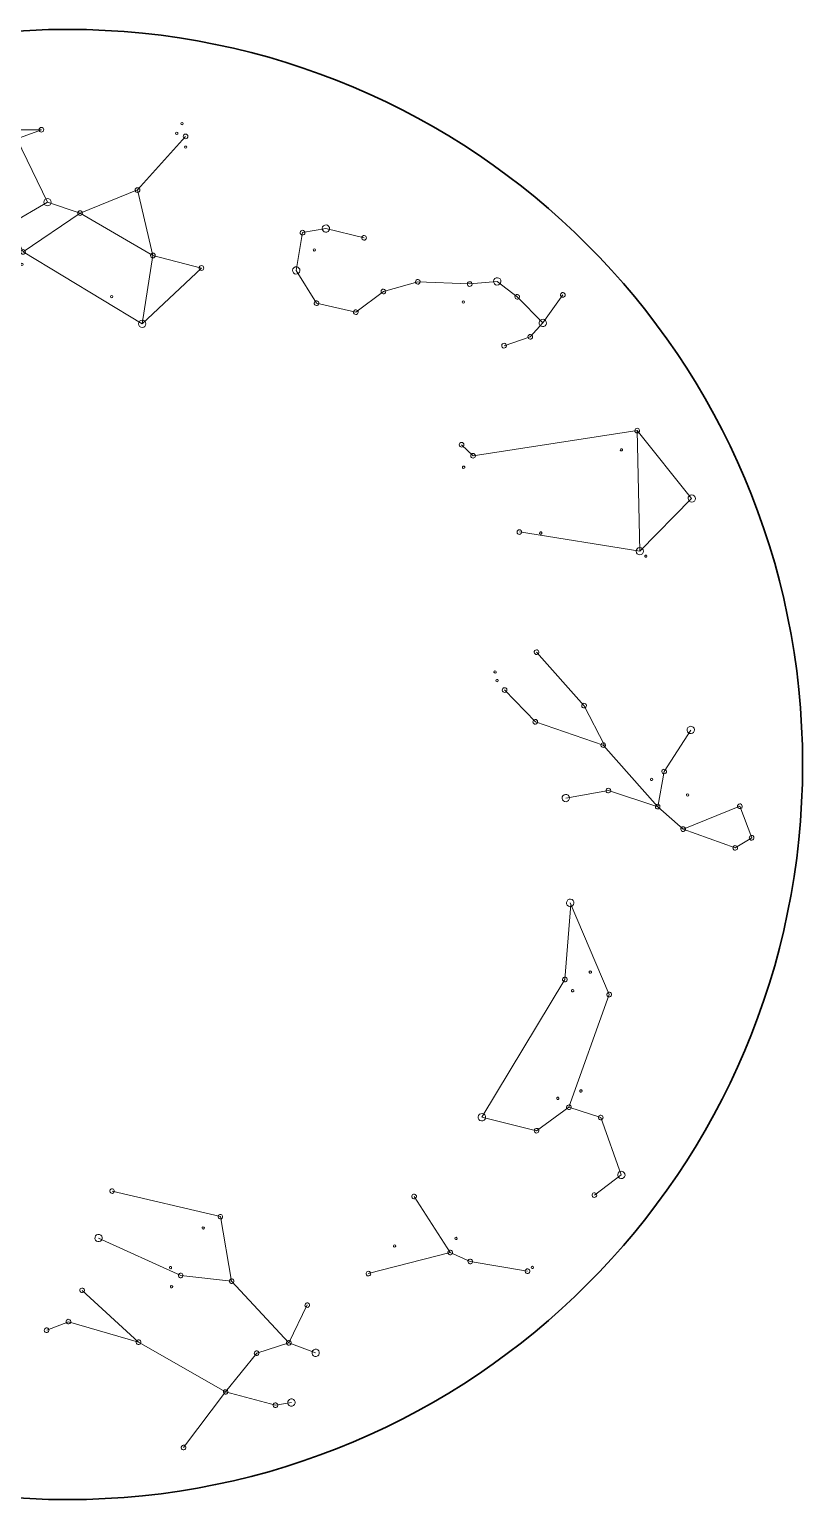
# Model space of a CAD drawing. Header units: inches. Extents: x 7.35 to 8.65, y -8.65 to -7.35.
# Drawn here: x 7.966 to 8.65, y -8.65 to -7.35 of the extents above; entities that cross this region are included whole.
import ezdxf

# ---------------------------------------------------------------- set-up
doc = ezdxf.new("R2010")
doc.units = ezdxf.units.IN
doc.header["$MEASUREMENT"] = 0
doc.layers.add('Layer 1', color=7, linetype='Continuous')

# ---------------------------------------------------------------- blocks, each defined once
blk = doc.blocks.new('block 4')
at = {"layer": 'Layer 1', "color": 3, "lineweight": 15, "true_color": 0x00ff00}
for points in [[(8.4398, -8.1901), (8.4451, -8.1237)], [(8.4445, -8.1223), (8.479, -8.2034)], [(8.3664, -8.3119), (8.4398, -8.1901)], [(8.479, -8.2034), (8.4434, -8.3031)], [(8.4434, -8.3031), (8.4148, -8.3238)], [(8.4715, -8.3121), (8.4434, -8.3031)], [(8.4148, -8.3238), (8.3664, -8.3119)], [(8.4897, -8.3629), (8.4715, -8.3121)], [(8.4659, -8.3807), (8.4897, -8.3629)]]:
    blk.add_lwpolyline(points, dxfattribs=at)
at = {"layer": 'Layer 1', "color": 1, "lineweight": 15, "true_color": 0xff0000}
for points in [[(8.4429, -8.1252), (8.4413, -8.1243), (8.4408, -8.1223), (8.4417, -8.1207), (8.4425, -8.1191), (8.4445, -8.1186), (8.4461, -8.1195), (8.4477, -8.1204), (8.4482, -8.1224), (8.4473, -8.1239), (8.4464, -8.1255), (8.4444, -8.1261), (8.4429, -8.1252)], [(8.4388, -8.1919), (8.4378, -8.1914), (8.4374, -8.1901), (8.438, -8.1891), (8.4385, -8.1881), (8.4398, -8.1878), (8.4408, -8.1883), (8.4418, -8.1889), (8.4422, -8.1902), (8.4416, -8.1912), (8.441, -8.1922), (8.4397, -8.1925), (8.4388, -8.1919)], [(8.4618, -8.1845), (8.4613, -8.1842), (8.4611, -8.1835), (8.4614, -8.183), (8.4617, -8.1825), (8.4623, -8.1824), (8.4628, -8.1827), (8.4633, -8.1829), (8.4635, -8.1836), (8.4632, -8.1841), (8.4629, -8.1846), (8.4623, -8.1847), (8.4618, -8.1845)], [(8.4462, -8.201), (8.4457, -8.2007), (8.4456, -8.2001), (8.4458, -8.1996), (8.4461, -8.1991), (8.4468, -8.1989), (8.4473, -8.1992), (8.4478, -8.1995), (8.4479, -8.2001), (8.4476, -8.2006), (8.4474, -8.2011), (8.4467, -8.2013), (8.4462, -8.201)], [(8.4779, -8.2052), (8.4769, -8.2047), (8.4766, -8.2034), (8.4771, -8.2024), (8.4777, -8.2014), (8.479, -8.2011), (8.48, -8.2016), (8.481, -8.2022), (8.4813, -8.2035), (8.4808, -8.2045), (8.4802, -8.2055), (8.4789, -8.2058), (8.4779, -8.2052)], [(8.4331, -8.2961), (8.4326, -8.2958), (8.4324, -8.2952), (8.4327, -8.2947), (8.433, -8.2942), (8.4336, -8.294), (8.4341, -8.2943), (8.4346, -8.2946), (8.4348, -8.2952), (8.4345, -8.2957), (8.4342, -8.2962), (8.4336, -8.2964), (8.4331, -8.2961)], [(8.4535, -8.2896), (8.453, -8.2894), (8.4528, -8.2887), (8.4531, -8.2882), (8.4534, -8.2877), (8.454, -8.2876), (8.4545, -8.2878), (8.455, -8.2881), (8.4552, -8.2888), (8.4549, -8.2893), (8.4546, -8.2897), (8.454, -8.2899), (8.4535, -8.2896)], [(8.4423, -8.3049), (8.4413, -8.3044), (8.441, -8.3031), (8.4416, -8.3021), (8.4421, -8.3011), (8.4434, -8.3008), (8.4444, -8.3013), (8.4454, -8.3019), (8.4457, -8.3032), (8.4452, -8.3042), (8.4446, -8.3052), (8.4433, -8.3055), (8.4423, -8.3049)], [(8.3647, -8.3147), (8.3632, -8.3138), (8.3626, -8.3118), (8.3635, -8.3103), (8.3644, -8.3087), (8.3664, -8.3082), (8.368, -8.309), (8.3695, -8.3099), (8.3701, -8.3119), (8.3692, -8.3135), (8.3683, -8.3151), (8.3663, -8.3156), (8.3647, -8.3147)], [(8.4705, -8.3139), (8.4695, -8.3133), (8.4691, -8.312), (8.4697, -8.311), (8.4703, -8.31), (8.4715, -8.3097), (8.4725, -8.3103), (8.4735, -8.3108), (8.4739, -8.3121), (8.4733, -8.3131), (8.4727, -8.3141), (8.4715, -8.3144), (8.4705, -8.3139)], [(8.4138, -8.3256), (8.4128, -8.325), (8.4125, -8.3238), (8.413, -8.3228), (8.4136, -8.3218), (8.4149, -8.3214), (8.4159, -8.322), (8.4169, -8.3226), (8.4172, -8.3238), (8.4166, -8.3248), (8.4161, -8.3258), (8.4148, -8.3262), (8.4138, -8.3256)], [(8.4881, -8.3657), (8.4866, -8.3649), (8.486, -8.3629), (8.4869, -8.3613), (8.4878, -8.3597), (8.4898, -8.3592), (8.4914, -8.3601), (8.4929, -8.361), (8.4935, -8.363), (8.4926, -8.3645), (8.4917, -8.3661), (8.4897, -8.3666), (8.4881, -8.3657)], [(8.4649, -8.3825), (8.4639, -8.3819), (8.4635, -8.3807), (8.4641, -8.3797), (8.4647, -8.3787), (8.466, -8.3783), (8.4669, -8.3789), (8.4679, -8.3795), (8.4683, -8.3807), (8.4677, -8.3817), (8.4671, -8.3827), (8.4659, -8.3831), (8.4649, -8.3825)]]:
    blk.add_open_spline(points, degree=3, knots=[0, 0, 0, 0, 1, 1, 1, 2, 2, 2, 3, 3, 3, 4, 4, 4, 4], dxfattribs=at)
blk = doc.blocks.new('block 5')
at = {"layer": 'Layer 1', "color": 3, "lineweight": 15, "true_color": 0x00ff00}
for points in [[(8.0394, -8.3772), (8.1352, -8.3998)], [(8.1352, -8.3998), (8.1451, -8.4568)], [(8.1001, -8.4518), (8.0275, -8.4187)], [(8.1451, -8.4568), (8.1001, -8.4518)], [(8.1956, -8.5114), (8.1451, -8.4568)], [(8.0628, -8.5108), (8.0129, -8.465)], [(8.212, -8.4779), (8.1956, -8.5114)], [(8.0008, -8.4927), (7.9816, -8.5003)], [(8.0628, -8.5108), (8.0008, -8.4927)], [(8.1398, -8.5548), (8.0628, -8.5108)], [(8.1956, -8.5114), (8.1673, -8.5206)], [(8.2194, -8.5202), (8.1956, -8.5114)], [(8.1673, -8.5206), (8.1398, -8.5548)], [(8.1398, -8.5548), (8.1027, -8.604)], [(8.1839, -8.5666), (8.1398, -8.5548)], [(8.198, -8.5641), (8.1839, -8.5666)]]:
    blk.add_lwpolyline(points, dxfattribs=at)
at = {"layer": 'Layer 1', "color": 1, "lineweight": 15, "true_color": 0xff0000}
for points in [[(8.0374, -8.3775), (8.0372, -8.3764), (8.0379, -8.3753), (8.039, -8.3751), (8.0402, -8.3749), (8.0412, -8.3757), (8.0414, -8.3768), (8.0416, -8.3779), (8.0409, -8.379), (8.0398, -8.3792), (8.0386, -8.3794), (8.0376, -8.3786), (8.0374, -8.3775)], [(8.1331, -8.4002), (8.1329, -8.399), (8.1337, -8.398), (8.1348, -8.3978), (8.1359, -8.3976), (8.137, -8.3983), (8.1372, -8.3995), (8.1374, -8.4006), (8.1366, -8.4017), (8.1355, -8.4019), (8.1344, -8.4021), (8.1333, -8.4013), (8.1331, -8.4002)], [(8.119, -8.41), (8.1189, -8.4094), (8.1193, -8.4089), (8.1198, -8.4088), (8.1204, -8.4087), (8.1209, -8.4091), (8.121, -8.4096), (8.1211, -8.4102), (8.1208, -8.4107), (8.1202, -8.4108), (8.1196, -8.4109), (8.1191, -8.4105), (8.119, -8.41)], [(8.0243, -8.4193), (8.024, -8.4175), (8.0252, -8.4158), (8.0269, -8.4155), (8.0287, -8.4152), (8.0304, -8.4164), (8.0307, -8.4181), (8.031, -8.4199), (8.0298, -8.4216), (8.0281, -8.4219), (8.0263, -8.4222), (8.0246, -8.421), (8.0243, -8.4193)], [(8.0901, -8.445), (8.09, -8.4444), (8.0904, -8.4439), (8.0909, -8.4438), (8.0915, -8.4437), (8.092, -8.4441), (8.0921, -8.4447), (8.0922, -8.4452), (8.0919, -8.4458), (8.0913, -8.4459), (8.0907, -8.446), (8.0902, -8.4456), (8.0901, -8.445)], [(8.0981, -8.4522), (8.0979, -8.451), (8.0986, -8.45), (8.0997, -8.4498), (8.1009, -8.4496), (8.1019, -8.4503), (8.1021, -8.4514), (8.1023, -8.4526), (8.1016, -8.4536), (8.1005, -8.4538), (8.0993, -8.454), (8.0983, -8.4533), (8.0981, -8.4522)], [(8.0109, -8.4653), (8.0107, -8.4642), (8.0115, -8.4631), (8.0126, -8.4629), (8.0137, -8.4627), (8.0148, -8.4635), (8.015, -8.4646), (8.0152, -8.4657), (8.0144, -8.4668), (8.0133, -8.467), (8.0122, -8.4672), (8.0111, -8.4665), (8.0109, -8.4653)], [(8.091, -8.462), (8.0909, -8.4614), (8.0913, -8.4609), (8.0918, -8.4608), (8.0924, -8.4607), (8.0929, -8.4611), (8.093, -8.4616), (8.0931, -8.4622), (8.0927, -8.4627), (8.0922, -8.4628), (8.0916, -8.4629), (8.0911, -8.4625), (8.091, -8.462)], [(8.1431, -8.4571), (8.1429, -8.456), (8.1437, -8.4549), (8.1448, -8.4547), (8.1459, -8.4545), (8.147, -8.4553), (8.1472, -8.4564), (8.1474, -8.4575), (8.1466, -8.4586), (8.1455, -8.4588), (8.1444, -8.459), (8.1433, -8.4583), (8.1431, -8.4571)], [(8.21, -8.4783), (8.2098, -8.4772), (8.2105, -8.4761), (8.2117, -8.4759), (8.2128, -8.4757), (8.2139, -8.4765), (8.2141, -8.4776), (8.2143, -8.4787), (8.2135, -8.4798), (8.2124, -8.48), (8.2112, -8.4802), (8.2102, -8.4794), (8.21, -8.4783)], [(7.9795, -8.5006), (7.9793, -8.4995), (7.9801, -8.4984), (7.9812, -8.4982), (7.9823, -8.498), (7.9834, -8.4988), (7.9836, -8.4999), (7.9838, -8.501), (7.983, -8.5021), (7.9819, -8.5023), (7.9808, -8.5025), (7.9797, -8.5018), (7.9795, -8.5006)], [(7.9988, -8.493), (7.9986, -8.4919), (7.9993, -8.4908), (8.0005, -8.4906), (8.0016, -8.4904), (8.0027, -8.4912), (8.0029, -8.4923), (8.0031, -8.4934), (8.0023, -8.4945), (8.0012, -8.4947), (8, -8.4949), (7.999, -8.4942), (7.9988, -8.493)], [(8.0608, -8.5111), (8.0606, -8.51), (8.0614, -8.5089), (8.0625, -8.5087), (8.0636, -8.5085), (8.0647, -8.5093), (8.0649, -8.5104), (8.0651, -8.5116), (8.0643, -8.5126), (8.0632, -8.5128), (8.0621, -8.513), (8.061, -8.5123), (8.0608, -8.5111)], [(8.1936, -8.5117), (8.1934, -8.5106), (8.1941, -8.5095), (8.1953, -8.5093), (8.1964, -8.5091), (8.1975, -8.5099), (8.1977, -8.511), (8.1979, -8.5121), (8.1971, -8.5132), (8.196, -8.5134), (8.1948, -8.5136), (8.1938, -8.5129), (8.1936, -8.5117)], [(8.1652, -8.5209), (8.165, -8.5198), (8.1658, -8.5187), (8.1669, -8.5185), (8.168, -8.5183), (8.1691, -8.5191), (8.1693, -8.5202), (8.1695, -8.5213), (8.1688, -8.5224), (8.1676, -8.5226), (8.1665, -8.5228), (8.1654, -8.522), (8.1652, -8.5209)], [(8.2162, -8.5208), (8.2159, -8.519), (8.2171, -8.5173), (8.2189, -8.517), (8.2206, -8.5167), (8.2223, -8.5179), (8.2226, -8.5197), (8.223, -8.5214), (8.2218, -8.5231), (8.22, -8.5235), (8.2182, -8.5238), (8.2165, -8.5226), (8.2162, -8.5208)], [(8.1378, -8.5552), (8.1376, -8.554), (8.1383, -8.5529), (8.1395, -8.5528), (8.1406, -8.5526), (8.1417, -8.5533), (8.1419, -8.5544), (8.1421, -8.5556), (8.1413, -8.5566), (8.1402, -8.5568), (8.1391, -8.557), (8.138, -8.5563), (8.1378, -8.5552)], [(8.1819, -8.567), (8.1817, -8.5658), (8.1824, -8.5647), (8.1835, -8.5645), (8.1847, -8.5644), (8.1857, -8.5651), (8.1859, -8.5662), (8.1861, -8.5674), (8.1854, -8.5684), (8.1843, -8.5686), (8.1831, -8.5688), (8.182, -8.5681), (8.1819, -8.567)], [(8.1948, -8.5647), (8.1945, -8.5629), (8.1957, -8.5612), (8.1975, -8.5609), (8.1993, -8.5606), (8.2009, -8.5618), (8.2013, -8.5635), (8.2016, -8.5653), (8.2004, -8.567), (8.1986, -8.5673), (8.1968, -8.5676), (8.1951, -8.5664), (8.1948, -8.5647)], [(8.1006, -8.6044), (8.1004, -8.6033), (8.1012, -8.6022), (8.1023, -8.602), (8.1034, -8.6018), (8.1045, -8.6025), (8.1047, -8.6037), (8.1049, -8.6048), (8.1042, -8.6059), (8.103, -8.6061), (8.1019, -8.6063), (8.1008, -8.6055), (8.1006, -8.6044)]]:
    blk.add_open_spline(points, degree=3, knots=[0, 0, 0, 0, 1, 1, 1, 2, 2, 2, 3, 3, 3, 4, 4, 4, 4], dxfattribs=at)
blk = doc.blocks.new('block 6')
at = {"layer": 'Layer 1', "color": 3, "lineweight": 15, "true_color": 0x00ff00}
for points in [[(8.2285, -7.5261), (8.2078, -7.5297)], [(8.2622, -7.5343), (8.2285, -7.5261)], [(8.2078, -7.5297), (8.2022, -7.5631)], [(8.2202, -7.5921), (8.2022, -7.5631)], [(8.3098, -7.5732), (8.2793, -7.5818)], [(8.3556, -7.5751), (8.3098, -7.5732)], [(8.38, -7.5728), (8.3556, -7.5751)], [(8.3977, -7.5865), (8.38, -7.5728)], [(8.2793, -7.5818), (8.255, -7.6001)], [(8.4203, -7.6095), (8.3977, -7.5865)], [(8.438, -7.5847), (8.4203, -7.6095)], [(8.255, -7.6001), (8.2202, -7.5921)], [(8.4092, -7.6219), (8.4203, -7.6095)], [(8.4092, -7.6219), (8.386, -7.6297)]]:
    blk.add_lwpolyline(points, dxfattribs=at)
at = {"layer": 'Layer 1', "color": 1, "lineweight": 15, "true_color": 0xff0000}
for points in [[(8.2306, -7.5286), (8.2292, -7.5298), (8.2272, -7.5296), (8.226, -7.5282), (8.2248, -7.5269), (8.225, -7.5248), (8.2263, -7.5236), (8.2277, -7.5225), (8.2298, -7.5226), (8.2309, -7.524), (8.2321, -7.5253), (8.232, -7.5274), (8.2306, -7.5286)], [(8.2092, -7.5313), (8.2083, -7.532), (8.207, -7.532), (8.2063, -7.5311), (8.2055, -7.5302), (8.2056, -7.5289), (8.2065, -7.5282), (8.2074, -7.5274), (8.2087, -7.5275), (8.2094, -7.5284), (8.2102, -7.5292), (8.2101, -7.5306), (8.2092, -7.5313)], [(8.2636, -7.5359), (8.2627, -7.5366), (8.2614, -7.5365), (8.2607, -7.5356), (8.2599, -7.5348), (8.26, -7.5335), (8.2609, -7.5327), (8.2618, -7.532), (8.2631, -7.5321), (8.2638, -7.5329), (8.2646, -7.5338), (8.2645, -7.5351), (8.2636, -7.5359)], [(8.2189, -7.5458), (8.2185, -7.5461), (8.2178, -7.5461), (8.2175, -7.5456), (8.2171, -7.5452), (8.2171, -7.5446), (8.2176, -7.5442), (8.218, -7.5438), (8.2187, -7.5439), (8.219, -7.5443), (8.2194, -7.5447), (8.2194, -7.5454), (8.2189, -7.5458)], [(8.2043, -7.5656), (8.203, -7.5668), (8.2009, -7.5666), (8.1998, -7.5653), (8.1986, -7.5639), (8.1987, -7.5618), (8.2001, -7.5607), (8.2015, -7.5595), (8.2035, -7.5596), (8.2047, -7.561), (8.2059, -7.5624), (8.2057, -7.5644), (8.2043, -7.5656)], [(8.3111, -7.5748), (8.3103, -7.5756), (8.309, -7.5755), (8.3082, -7.5746), (8.3075, -7.5737), (8.3076, -7.5724), (8.3084, -7.5717), (8.3093, -7.5709), (8.3106, -7.571), (8.3114, -7.5719), (8.3121, -7.5728), (8.312, -7.5741), (8.3111, -7.5748)], [(8.357, -7.5767), (8.3561, -7.5775), (8.3548, -7.5774), (8.3541, -7.5765), (8.3533, -7.5756), (8.3534, -7.5743), (8.3543, -7.5736), (8.3551, -7.5728), (8.3564, -7.5729), (8.3572, -7.5738), (8.3579, -7.5746), (8.3579, -7.576), (8.357, -7.5767)], [(8.3821, -7.5753), (8.3808, -7.5765), (8.3787, -7.5763), (8.3775, -7.5749), (8.3763, -7.5736), (8.3765, -7.5715), (8.3779, -7.5703), (8.3792, -7.5692), (8.3813, -7.5693), (8.3825, -7.5707), (8.3836, -7.572), (8.3835, -7.5741), (8.3821, -7.5753)], [(8.2215, -7.5937), (8.2207, -7.5944), (8.2194, -7.5943), (8.2186, -7.5935), (8.2179, -7.5926), (8.218, -7.5913), (8.2188, -7.5905), (8.2197, -7.5898), (8.221, -7.5899), (8.2218, -7.5908), (8.2225, -7.5916), (8.2224, -7.5929), (8.2215, -7.5937)], [(8.2807, -7.5834), (8.2798, -7.5841), (8.2785, -7.584), (8.2777, -7.5832), (8.277, -7.5823), (8.2771, -7.581), (8.2779, -7.5802), (8.2788, -7.5795), (8.2801, -7.5796), (8.2809, -7.5805), (8.2816, -7.5813), (8.2815, -7.5826), (8.2807, -7.5834)], [(8.3507, -7.5919), (8.3502, -7.5923), (8.3496, -7.5922), (8.3492, -7.5918), (8.3488, -7.5914), (8.3489, -7.5907), (8.3493, -7.5903), (8.3497, -7.59), (8.3504, -7.59), (8.3508, -7.5904), (8.3511, -7.5909), (8.3511, -7.5915), (8.3507, -7.5919)], [(8.399, -7.5881), (8.3982, -7.5888), (8.3969, -7.5887), (8.3961, -7.5879), (8.3954, -7.587), (8.3955, -7.5857), (8.3963, -7.5849), (8.3972, -7.5842), (8.3985, -7.5843), (8.3993, -7.5852), (8.4, -7.586), (8.3999, -7.5873), (8.399, -7.5881)], [(8.4394, -7.5863), (8.4385, -7.5871), (8.4372, -7.587), (8.4365, -7.5861), (8.4357, -7.5852), (8.4358, -7.5839), (8.4367, -7.5832), (8.4376, -7.5824), (8.4389, -7.5825), (8.4396, -7.5834), (8.4404, -7.5842), (8.4403, -7.5856), (8.4394, -7.5863)], [(8.2563, -7.6016), (8.2555, -7.6024), (8.2542, -7.6023), (8.2534, -7.6014), (8.2527, -7.6005), (8.2528, -7.5992), (8.2536, -7.5985), (8.2545, -7.5977), (8.2558, -7.5978), (8.2566, -7.5987), (8.2573, -7.5996), (8.2572, -7.6009), (8.2563, -7.6016)], [(8.4224, -7.612), (8.4211, -7.6132), (8.419, -7.613), (8.4178, -7.6117), (8.4167, -7.6103), (8.4168, -7.6082), (8.4182, -7.6071), (8.4195, -7.6059), (8.4216, -7.606), (8.4228, -7.6074), (8.4239, -7.6088), (8.4238, -7.6108), (8.4224, -7.612)], [(8.3873, -7.6312), (8.3865, -7.632), (8.3852, -7.6319), (8.3844, -7.631), (8.3837, -7.6302), (8.3838, -7.6288), (8.3846, -7.6281), (8.3855, -7.6273), (8.3868, -7.6274), (8.3876, -7.6283), (8.3883, -7.6292), (8.3882, -7.6305), (8.3873, -7.6312)], [(8.4105, -7.6234), (8.4097, -7.6242), (8.4084, -7.6241), (8.4076, -7.6232), (8.4069, -7.6224), (8.407, -7.621), (8.4078, -7.6203), (8.4087, -7.6195), (8.41, -7.6196), (8.4108, -7.6205), (8.4115, -7.6214), (8.4114, -7.6227), (8.4105, -7.6234)]]:
    blk.add_open_spline(points, degree=3, knots=[0, 0, 0, 0, 1, 1, 1, 2, 2, 2, 3, 3, 3, 4, 4, 4, 4], dxfattribs=at)
blk = doc.blocks.new('block 7')
at = {"layer": 'Layer 1', "color": 3, "lineweight": 15, "true_color": 0x00ff00}
for points in [[(8.5037, -7.7048), (8.3586, -7.727)], [(8.5037, -7.7048), (8.506, -7.8114)], [(8.5037, -7.7048), (8.5519, -7.7649)], [(8.3586, -7.727), (8.3485, -7.7173)], [(8.506, -7.8114), (8.5519, -7.7649)], [(8.506, -7.8114), (8.3996, -7.7944)]]:
    blk.add_lwpolyline(points, dxfattribs=at)
at = {"layer": 'Layer 1', "color": 1, "lineweight": 15, "true_color": 0xff0000}
for points in [[(8.5046, -7.7067), (8.5035, -7.7071), (8.5023, -7.7066), (8.5018, -7.7056), (8.5014, -7.7045), (8.5019, -7.7033), (8.5029, -7.7029), (8.504, -7.7024), (8.5052, -7.7029), (8.5056, -7.7039), (8.5061, -7.705), (8.5056, -7.7062), (8.5046, -7.7067)], [(8.3494, -7.7192), (8.3483, -7.7196), (8.3471, -7.7192), (8.3466, -7.7181), (8.3462, -7.717), (8.3467, -7.7158), (8.3477, -7.7154), (8.3488, -7.7149), (8.35, -7.7154), (8.3504, -7.7165), (8.3509, -7.7175), (8.3504, -7.7187), (8.3494, -7.7192)], [(8.4902, -7.7227), (8.4897, -7.723), (8.4891, -7.7227), (8.4888, -7.7222), (8.4886, -7.7217), (8.4889, -7.7211), (8.4894, -7.7208), (8.4899, -7.7206), (8.4905, -7.7208), (8.4908, -7.7214), (8.491, -7.7219), (8.4907, -7.7225), (8.4902, -7.7227)], [(8.3594, -7.7289), (8.3583, -7.7294), (8.3571, -7.7289), (8.3567, -7.7279), (8.3562, -7.7268), (8.3567, -7.7256), (8.3578, -7.7251), (8.3588, -7.7247), (8.36, -7.7252), (8.3605, -7.7262), (8.3609, -7.7273), (8.3605, -7.7285), (8.3594, -7.7289)], [(8.3507, -7.7381), (8.3502, -7.7384), (8.3495, -7.7381), (8.3493, -7.7376), (8.3491, -7.7371), (8.3493, -7.7365), (8.3499, -7.7362), (8.3504, -7.736), (8.351, -7.7363), (8.3512, -7.7368), (8.3515, -7.7373), (8.3512, -7.7379), (8.3507, -7.7381)], [(8.5532, -7.7678), (8.5516, -7.7686), (8.5497, -7.7678), (8.549, -7.7661), (8.5482, -7.7645), (8.549, -7.7626), (8.5506, -7.7619), (8.5523, -7.7611), (8.5542, -7.7619), (8.5549, -7.7636), (8.5557, -7.7652), (8.5549, -7.7671), (8.5532, -7.7678)], [(8.4004, -7.7963), (8.3994, -7.7968), (8.3982, -7.7963), (8.3977, -7.7953), (8.3972, -7.7942), (8.3977, -7.793), (8.3988, -7.7925), (8.3998, -7.7921), (8.401, -7.7926), (8.4015, -7.7936), (8.402, -7.7947), (8.4015, -7.7959), (8.4004, -7.7963)], [(8.4189, -7.7962), (8.4184, -7.7965), (8.4178, -7.7962), (8.4175, -7.7957), (8.4173, -7.7952), (8.4176, -7.7946), (8.4181, -7.7943), (8.4186, -7.7941), (8.4192, -7.7944), (8.4194, -7.7949), (8.4197, -7.7954), (8.4194, -7.796), (8.4189, -7.7962)], [(8.5073, -7.8144), (8.5057, -7.8151), (8.5037, -7.8144), (8.503, -7.8127), (8.5023, -7.8111), (8.5031, -7.8092), (8.5047, -7.8084), (8.5064, -7.8077), (8.5083, -7.8085), (8.509, -7.8101), (8.5097, -7.8118), (8.509, -7.8137), (8.5073, -7.8144)], [(8.5119, -7.8167), (8.5113, -7.8169), (8.5107, -7.8167), (8.5105, -7.8162), (8.5103, -7.8157), (8.5105, -7.815), (8.511, -7.8148), (8.5116, -7.8146), (8.5122, -7.8148), (8.5124, -7.8154), (8.5126, -7.8159), (8.5124, -7.8165), (8.5119, -7.8167)]]:
    blk.add_open_spline(points, degree=3, knots=[0, 0, 0, 0, 1, 1, 1, 2, 2, 2, 3, 3, 3, 4, 4, 4, 4], dxfattribs=at)
blk = doc.blocks.new('block 8')
at = {"layer": 'Layer 1', "color": 3, "lineweight": 15, "true_color": 0x00ff00}
for points in [[(8.4147, -7.9007), (8.4568, -7.948)], [(8.4137, -7.9623), (8.3865, -7.9341)], [(8.4747, -7.9828), (8.4568, -7.948)], [(8.4738, -7.9828), (8.4137, -7.9623)], [(8.5511, -7.9695), (8.5276, -8.0062)], [(8.5219, -8.0373), (8.4738, -7.9828)], [(8.5276, -8.0062), (8.5219, -8.0373)], [(8.4783, -8.0231), (8.4406, -8.0297)], [(8.5219, -8.0373), (8.4783, -8.0231)], [(8.5444, -8.0571), (8.5219, -8.0373)], [(8.5444, -8.0571), (8.5946, -8.0369)], [(8.5946, -8.0369), (8.605, -8.0648)], [(8.5904, -8.0738), (8.5444, -8.0571)], [(8.605, -8.0648), (8.5904, -8.0738)]]:
    blk.add_lwpolyline(points, dxfattribs=at)
at = {"layer": 'Layer 1', "color": 1, "lineweight": 15, "true_color": 0xff0000}
for points in [[(8.4149, -7.9027), (8.4138, -7.9028), (8.4128, -7.902), (8.4127, -7.9009), (8.4126, -7.8997), (8.4134, -7.8987), (8.4146, -7.8986), (8.4157, -7.8985), (8.4167, -7.8993), (8.4168, -7.9005), (8.4169, -7.9016), (8.4161, -7.9026), (8.4149, -7.9027)], [(8.3782, -7.9192), (8.3776, -7.9193), (8.3771, -7.9189), (8.3771, -7.9183), (8.377, -7.9177), (8.3774, -7.9172), (8.378, -7.9172), (8.3786, -7.9171), (8.3791, -7.9175), (8.3791, -7.9181), (8.3792, -7.9187), (8.3788, -7.9192), (8.3782, -7.9192)], [(8.3799, -7.9268), (8.3793, -7.9269), (8.3788, -7.9264), (8.3788, -7.9259), (8.3787, -7.9253), (8.3792, -7.9248), (8.3797, -7.9247), (8.3803, -7.9247), (8.3808, -7.9251), (8.3809, -7.9257), (8.3809, -7.9263), (8.3805, -7.9268), (8.3799, -7.9268)], [(8.3867, -7.9362), (8.3856, -7.9363), (8.3845, -7.9355), (8.3844, -7.9343), (8.3843, -7.9332), (8.3852, -7.9322), (8.3863, -7.9321), (8.3875, -7.932), (8.3885, -7.9328), (8.3886, -7.9339), (8.3887, -7.9351), (8.3878, -7.9361), (8.3867, -7.9362)], [(8.457, -7.95), (8.4558, -7.9501), (8.4548, -7.9493), (8.4547, -7.9482), (8.4546, -7.947), (8.4555, -7.946), (8.4566, -7.9459), (8.4577, -7.9458), (8.4587, -7.9467), (8.4588, -7.9478), (8.4589, -7.9489), (8.4581, -7.9499), (8.457, -7.95)], [(8.4139, -7.9643), (8.4127, -7.9644), (8.4117, -7.9636), (8.4116, -7.9624), (8.4115, -7.9613), (8.4124, -7.9603), (8.4135, -7.9602), (8.4146, -7.9601), (8.4156, -7.9609), (8.4157, -7.9621), (8.4158, -7.9632), (8.415, -7.9642), (8.4139, -7.9643)], [(8.5514, -7.9727), (8.5496, -7.9729), (8.548, -7.9716), (8.5479, -7.9698), (8.5477, -7.968), (8.549, -7.9664), (8.5508, -7.9662), (8.5526, -7.9661), (8.5542, -7.9674), (8.5544, -7.9692), (8.5545, -7.971), (8.5532, -7.9726), (8.5514, -7.9727)], [(8.4739, -7.9849), (8.4728, -7.985), (8.4718, -7.9842), (8.4717, -7.983), (8.4716, -7.9819), (8.4724, -7.9809), (8.4736, -7.9808), (8.4747, -7.9807), (8.4757, -7.9815), (8.4758, -7.9827), (8.4759, -7.9838), (8.4751, -7.9848), (8.4739, -7.9849)], [(8.5277, -8.0083), (8.5266, -8.0084), (8.5256, -8.0075), (8.5255, -8.0064), (8.5254, -8.0053), (8.5262, -8.0043), (8.5274, -8.0042), (8.5285, -8.0041), (8.5295, -8.0049), (8.5296, -8.006), (8.5297, -8.0072), (8.5289, -8.0082), (8.5277, -8.0083)], [(8.4785, -8.0251), (8.4773, -8.0252), (8.4763, -8.0244), (8.4762, -8.0233), (8.4761, -8.0221), (8.4769, -8.0211), (8.4781, -8.021), (8.4792, -8.0209), (8.4802, -8.0217), (8.4803, -8.0229), (8.4804, -8.024), (8.4796, -8.025), (8.4785, -8.0251)], [(8.5167, -8.0142), (8.5161, -8.0143), (8.5156, -8.0139), (8.5156, -8.0133), (8.5155, -8.0127), (8.5159, -8.0122), (8.5165, -8.0122), (8.5171, -8.0121), (8.5176, -8.0126), (8.5176, -8.0131), (8.5177, -8.0137), (8.5172, -8.0142), (8.5167, -8.0142)], [(8.4409, -8.0329), (8.4391, -8.0331), (8.4375, -8.0318), (8.4374, -8.03), (8.4372, -8.0282), (8.4386, -8.0266), (8.4403, -8.0264), (8.4421, -8.0263), (8.4437, -8.0276), (8.4439, -8.0294), (8.444, -8.0312), (8.4427, -8.0328), (8.4409, -8.0329)], [(8.5484, -8.028), (8.5478, -8.028), (8.5473, -8.0276), (8.5473, -8.027), (8.5472, -8.0264), (8.5476, -8.0259), (8.5482, -8.0259), (8.5488, -8.0258), (8.5493, -8.0263), (8.5493, -8.0268), (8.5494, -8.0274), (8.549, -8.0279), (8.5484, -8.028)], [(8.522, -8.0393), (8.5209, -8.0394), (8.5199, -8.0386), (8.5198, -8.0375), (8.5197, -8.0363), (8.5205, -8.0353), (8.5217, -8.0352), (8.5228, -8.0351), (8.5238, -8.036), (8.5239, -8.0371), (8.524, -8.0382), (8.5232, -8.0392), (8.522, -8.0393)], [(8.5947, -8.039), (8.5936, -8.0391), (8.5926, -8.0382), (8.5925, -8.0371), (8.5924, -8.0359), (8.5932, -8.0349), (8.5944, -8.0348), (8.5955, -8.0347), (8.5965, -8.0356), (8.5966, -8.0367), (8.5967, -8.0379), (8.5959, -8.0389), (8.5947, -8.039)], [(8.5446, -8.0592), (8.5434, -8.0593), (8.5424, -8.0584), (8.5423, -8.0573), (8.5422, -8.0561), (8.5431, -8.0551), (8.5442, -8.055), (8.5453, -8.0549), (8.5463, -8.0558), (8.5464, -8.0569), (8.5465, -8.0581), (8.5457, -8.0591), (8.5446, -8.0592)], [(8.5906, -8.0758), (8.5895, -8.0759), (8.5885, -8.0751), (8.5884, -8.0739), (8.5883, -8.0728), (8.5891, -8.0718), (8.5902, -8.0717), (8.5914, -8.0716), (8.5924, -8.0724), (8.5925, -8.0736), (8.5926, -8.0747), (8.5917, -8.0757), (8.5906, -8.0758)], [(8.6052, -8.0669), (8.604, -8.067), (8.603, -8.0661), (8.6029, -8.065), (8.6028, -8.0638), (8.6036, -8.0628), (8.6048, -8.0627), (8.6059, -8.0626), (8.6069, -8.0635), (8.607, -8.0646), (8.6071, -8.0658), (8.6063, -8.0668), (8.6052, -8.0669)]]:
    blk.add_open_spline(points, degree=3, knots=[0, 0, 0, 0, 1, 1, 1, 2, 2, 2, 3, 3, 3, 4, 4, 4, 4], dxfattribs=at)
blk = doc.blocks.new('block 9')
at = {"layer": 'Layer 1', "color": 3, "lineweight": 15, "true_color": 0x00ff00}
for points in [[(7.9046, -7.397), (7.9414, -7.4387)], [(7.9414, -7.4387), (7.9552, -7.4467)], [(7.9769, -7.4387), (7.9414, -7.4387)], [(7.9552, -7.4467), (7.9769, -7.4387)], [(7.9552, -7.4467), (7.9823, -7.5028)], [(8.1044, -7.4446), (8.0619, -7.492)], [(8.0111, -7.5124), (8.0619, -7.492)], [(8.0619, -7.492), (8.0756, -7.5499)], [(7.9489, -7.5223), (7.9823, -7.5028)], [(8.0111, -7.5124), (7.9607, -7.5468)], [(7.9823, -7.5028), (8.0111, -7.5124)], [(8.0756, -7.5499), (8.0111, -7.5124)], [(7.9607, -7.5468), (7.9489, -7.5223)], [(8.0661, -7.6103), (7.9607, -7.5468)], [(8.0756, -7.5499), (8.0661, -7.6103)], [(8.1184, -7.561), (8.0756, -7.5499)], [(8.0661, -7.6103), (8.1184, -7.561)]]:
    blk.add_lwpolyline(points, dxfattribs=at)
at = {"layer": 'Layer 1', "color": 1, "lineweight": 15, "true_color": 0xff0000}
for points in [[(7.9067, -7.397), (7.9067, -7.3981), (7.9058, -7.3991), (7.9046, -7.3991), (7.9035, -7.3991), (7.9025, -7.3981), (7.9025, -7.397), (7.9025, -7.3958), (7.9035, -7.3949), (7.9046, -7.3949), (7.9058, -7.3949), (7.9067, -7.3958), (7.9067, -7.397)], [(7.9067, -7.4181), (7.9067, -7.4193), (7.9058, -7.4202), (7.9046, -7.4202), (7.9035, -7.4202), (7.9025, -7.4193), (7.9025, -7.4181), (7.9025, -7.417), (7.9035, -7.4161), (7.9046, -7.4161), (7.9058, -7.4161), (7.9067, -7.417), (7.9067, -7.4181)], [(8.1023, -7.4333), (8.1023, -7.4339), (8.1018, -7.4344), (8.1013, -7.4344), (8.1007, -7.4344), (8.1002, -7.4339), (8.1002, -7.4333), (8.1002, -7.4328), (8.1007, -7.4323), (8.1013, -7.4323), (8.1018, -7.4323), (8.1023, -7.4328), (8.1023, -7.4333)], [(7.9381, -7.4488), (7.9381, -7.4493), (7.9376, -7.4498), (7.937, -7.4498), (7.9365, -7.4498), (7.936, -7.4493), (7.936, -7.4488), (7.936, -7.4482), (7.9365, -7.4477), (7.937, -7.4477), (7.9376, -7.4477), (7.9381, -7.4482), (7.9381, -7.4488)], [(7.9434, -7.4387), (7.9434, -7.4398), (7.9425, -7.4408), (7.9414, -7.4408), (7.9402, -7.4408), (7.9393, -7.4398), (7.9393, -7.4387), (7.9393, -7.4375), (7.9402, -7.4366), (7.9414, -7.4366), (7.9425, -7.4366), (7.9434, -7.4375), (7.9434, -7.4387)], [(7.9573, -7.4467), (7.9573, -7.4478), (7.9564, -7.4488), (7.9552, -7.4488), (7.9541, -7.4488), (7.9531, -7.4478), (7.9531, -7.4467), (7.9531, -7.4455), (7.9541, -7.4446), (7.9552, -7.4446), (7.9564, -7.4446), (7.9573, -7.4455), (7.9573, -7.4467)], [(7.979, -7.4387), (7.979, -7.4398), (7.9781, -7.4408), (7.9769, -7.4408), (7.9758, -7.4408), (7.9749, -7.4398), (7.9749, -7.4387), (7.9749, -7.4375), (7.9758, -7.4366), (7.9769, -7.4366), (7.9781, -7.4366), (7.979, -7.4375), (7.979, -7.4387)], [(8.0977, -7.4418), (8.0977, -7.4424), (8.0973, -7.4428), (8.0967, -7.4428), (8.0961, -7.4428), (8.0956, -7.4424), (8.0956, -7.4418), (8.0956, -7.4412), (8.0961, -7.4408), (8.0967, -7.4408), (8.0973, -7.4408), (8.0977, -7.4412), (8.0977, -7.4418)], [(8.1065, -7.4446), (8.1065, -7.4458), (8.1055, -7.4467), (8.1044, -7.4467), (8.1032, -7.4467), (8.1023, -7.4458), (8.1023, -7.4446), (8.1023, -7.4435), (8.1032, -7.4425), (8.1044, -7.4425), (8.1055, -7.4425), (8.1065, -7.4435), (8.1065, -7.4446)], [(8.1054, -7.4541), (8.1054, -7.4547), (8.105, -7.4551), (8.1044, -7.4551), (8.1038, -7.4551), (8.1034, -7.4547), (8.1034, -7.4541), (8.1034, -7.4535), (8.1038, -7.4531), (8.1044, -7.4531), (8.105, -7.4531), (8.1054, -7.4535), (8.1054, -7.4541)], [(7.9855, -7.5028), (7.9855, -7.5046), (7.9841, -7.506), (7.9823, -7.506), (7.9805, -7.506), (7.979, -7.5046), (7.979, -7.5028), (7.979, -7.501), (7.9805, -7.4995), (7.9823, -7.4995), (7.9841, -7.4995), (7.9855, -7.501), (7.9855, -7.5028)], [(8.064, -7.492), (8.064, -7.4932), (8.0631, -7.4941), (8.0619, -7.4941), (8.0608, -7.4941), (8.0598, -7.4932), (8.0598, -7.492), (8.0598, -7.4909), (8.0608, -7.49), (8.0619, -7.49), (8.0631, -7.49), (8.064, -7.4909), (8.064, -7.492)], [(8.0132, -7.5124), (8.0132, -7.5135), (8.0123, -7.5145), (8.0111, -7.5145), (8.01, -7.5145), (8.009, -7.5135), (8.009, -7.5124), (8.009, -7.5112), (8.01, -7.5103), (8.0111, -7.5103), (8.0123, -7.5103), (8.0132, -7.5112), (8.0132, -7.5124)], [(7.951, -7.5223), (7.951, -7.5234), (7.95, -7.5243), (7.9489, -7.5243), (7.9477, -7.5243), (7.9468, -7.5234), (7.9468, -7.5223), (7.9468, -7.5211), (7.9477, -7.5202), (7.9489, -7.5202), (7.95, -7.5202), (7.951, -7.5211), (7.951, -7.5223)], [(7.9628, -7.5468), (7.9628, -7.5479), (7.9619, -7.5488), (7.9607, -7.5488), (7.9596, -7.5488), (7.9587, -7.5479), (7.9587, -7.5468), (7.9587, -7.5456), (7.9596, -7.5447), (7.9607, -7.5447), (7.9619, -7.5447), (7.9628, -7.5456), (7.9628, -7.5468)], [(8.0776, -7.5499), (8.0776, -7.5511), (8.0767, -7.552), (8.0756, -7.552), (8.0744, -7.552), (8.0735, -7.5511), (8.0735, -7.5499), (8.0735, -7.5488), (8.0744, -7.5478), (8.0756, -7.5478), (8.0767, -7.5478), (8.0776, -7.5488), (8.0776, -7.5499)], [(7.9607, -7.5579), (7.9607, -7.5584), (7.9603, -7.5589), (7.9597, -7.5589), (7.9591, -7.5589), (7.9587, -7.5584), (7.9587, -7.5579), (7.9587, -7.5573), (7.9591, -7.5568), (7.9597, -7.5568), (7.9603, -7.5568), (7.9607, -7.5573), (7.9607, -7.5579)], [(8.1205, -7.561), (8.1205, -7.5621), (8.1196, -7.5631), (8.1184, -7.5631), (8.1173, -7.5631), (8.1163, -7.5621), (8.1163, -7.561), (8.1163, -7.5598), (8.1173, -7.5589), (8.1184, -7.5589), (8.1196, -7.5589), (8.1205, -7.5598), (8.1205, -7.561)], [(8.04, -7.5863), (8.04, -7.5869), (8.0395, -7.5873), (8.0389, -7.5873), (8.0384, -7.5873), (8.0379, -7.5869), (8.0379, -7.5863), (8.0379, -7.5857), (8.0384, -7.5852), (8.0389, -7.5852), (8.0395, -7.5852), (8.04, -7.5857), (8.04, -7.5863)], [(8.0693, -7.6103), (8.0693, -7.6121), (8.0679, -7.6135), (8.0661, -7.6135), (8.0643, -7.6135), (8.0628, -7.6121), (8.0628, -7.6103), (8.0628, -7.6085), (8.0643, -7.607), (8.0661, -7.607), (8.0679, -7.607), (8.0693, -7.6085), (8.0693, -7.6103)]]:
    blk.add_open_spline(points, degree=3, knots=[0, 0, 0, 0, 1, 1, 1, 2, 2, 2, 3, 3, 3, 4, 4, 4, 4], dxfattribs=at)
blk = doc.blocks.new('block 13')
at = {"layer": 'Layer 1', "color": 3, "lineweight": 15, "true_color": 0x00ff00}
for points in [[(8.3384, -8.4315), (8.3065, -8.3819)], [(8.3384, -8.4315), (8.266, -8.4502)], [(8.3562, -8.4395), (8.3384, -8.4315)], [(8.4067, -8.448), (8.3562, -8.4395)]]:
    blk.add_lwpolyline(points, dxfattribs=at)
at = {"layer": 'Layer 1', "color": 1, "lineweight": 15, "true_color": 0xff0000}
for points in [[(8.3048, -8.3831), (8.3041, -8.3822), (8.3043, -8.3809), (8.3052, -8.3802), (8.3061, -8.3796), (8.3074, -8.3797), (8.3081, -8.3807), (8.3088, -8.3816), (8.3086, -8.3829), (8.3077, -8.3836), (8.3068, -8.3842), (8.3055, -8.3841), (8.3048, -8.3831)], [(8.3427, -8.4197), (8.3424, -8.4193), (8.3424, -8.4186), (8.3429, -8.4183), (8.3434, -8.4179), (8.344, -8.418), (8.3444, -8.4185), (8.3447, -8.419), (8.3446, -8.4196), (8.3441, -8.42), (8.3437, -8.4203), (8.343, -8.4202), (8.3427, -8.4197)], [(8.2884, -8.4264), (8.288, -8.4259), (8.2881, -8.4253), (8.2886, -8.4249), (8.289, -8.4246), (8.2897, -8.4247), (8.29, -8.4251), (8.2904, -8.4256), (8.2903, -8.4262), (8.2898, -8.4266), (8.2893, -8.4269), (8.2887, -8.4268), (8.2884, -8.4264)], [(8.3368, -8.4328), (8.3361, -8.4318), (8.3363, -8.4305), (8.3372, -8.4299), (8.3381, -8.4292), (8.3394, -8.4294), (8.3401, -8.4303), (8.3408, -8.4312), (8.3406, -8.4325), (8.3397, -8.4332), (8.3388, -8.4339), (8.3375, -8.4337), (8.3368, -8.4328)], [(8.2644, -8.4514), (8.2637, -8.4505), (8.2639, -8.4492), (8.2648, -8.4485), (8.2657, -8.4479), (8.267, -8.448), (8.2677, -8.449), (8.2684, -8.4499), (8.2682, -8.4512), (8.2673, -8.4519), (8.2663, -8.4526), (8.265, -8.4524), (8.2644, -8.4514)], [(8.3545, -8.4407), (8.3538, -8.4398), (8.354, -8.4385), (8.3549, -8.4378), (8.3558, -8.4371), (8.3571, -8.4373), (8.3578, -8.4382), (8.3585, -8.4391), (8.3583, -8.4404), (8.3574, -8.4411), (8.3565, -8.4418), (8.3552, -8.4416), (8.3545, -8.4407)], [(8.405, -8.4493), (8.4044, -8.4483), (8.4045, -8.447), (8.4055, -8.4464), (8.4064, -8.4457), (8.4077, -8.4459), (8.4084, -8.4468), (8.4091, -8.4477), (8.4089, -8.449), (8.408, -8.4497), (8.407, -8.4504), (8.4057, -8.4502), (8.405, -8.4493)], [(8.4102, -8.4454), (8.4099, -8.4449), (8.41, -8.4443), (8.4104, -8.4439), (8.4109, -8.4436), (8.4115, -8.4437), (8.4119, -8.4441), (8.4122, -8.4446), (8.4121, -8.4452), (8.4117, -8.4456), (8.4112, -8.4459), (8.4106, -8.4458), (8.4102, -8.4454)]]:
    blk.add_open_spline(points, degree=3, knots=[0, 0, 0, 0, 1, 1, 1, 2, 2, 2, 3, 3, 3, 4, 4, 4, 4], dxfattribs=at)

msp = doc.modelspace()

# ---------------------------------------------------------------- linework, layer by layer
at = {"layer": 'Layer 1', "color": 7, "lineweight": 35, "true_color": 0xffffff}
msp.add_open_spline([(8.65, -8), (8.65, -8.359), (8.359, -8.65), (8, -8.65), (7.641, -8.65), (7.35, -8.359), (7.35, -8), (7.35, -7.641), (7.641, -7.35), (8, -7.35), (8.359, -7.35), (8.65, -7.641), (8.65, -8)], degree=3, knots=[0, 0, 0, 0, 1, 1, 1, 2, 2, 2, 3, 3, 3, 4, 4, 4, 4], dxfattribs=at)

# ---------------------------------------------------------------- block references
at = {"layer": 'Layer 1'}
for name in ['block 9', 'block 6', 'block 7', 'block 8', 'block 4', 'block 5', 'block 13']:
    msp.add_blockref(name, (0, 0), dxfattribs=at)

doc.saveas('drawing.dxf')
